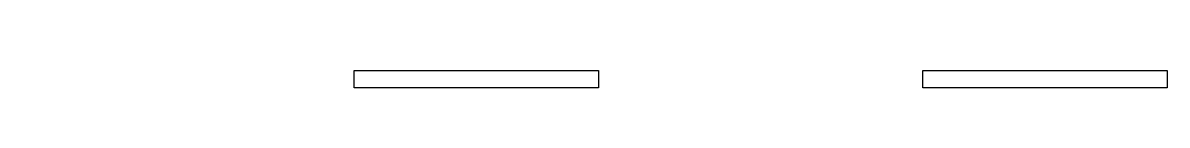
# Model space of a CAD drawing. Extents: x 0 to 6560, y -7397 to 0.
# Drawn here: x 0 to 6560, y -160 to 0 of the extents above; entities that cross this region are included whole.
import ezdxf

# ---------------------------------------------------------------- set-up
doc = ezdxf.new("R2010")
doc.units = 0
doc.layers.add('000', color=1, linetype='CONTINUOUS')

# ---------------------------------------------------------------- blocks, each defined once
blk = doc.blocks.new('2025')
at = {"layer": '000'}
for p, q in [((0, -5), (1400, -5)), ((0, -105), (0, -5)), ((1400, -5), (1400, -105)), ((1400, -105), (0, -105))]:
    blk.add_line(p, q, dxfattribs=at)
blk.add_circle((0, -5), 0, dxfattribs=at)
blk.add_circle((0, -5), 0, dxfattribs=at)
blk = doc.blocks.new('2105')
at = {"layer": '000'}
for p, q in [((0, -5), (1400, -5)), ((0, -105), (0, -5)), ((1400, -5), (1400, -105)), ((1400, -105), (0, -105))]:
    blk.add_line(p, q, dxfattribs=at)
blk.add_circle((0, -5), 0, dxfattribs=at)
blk.add_circle((0, -5), 0, dxfattribs=at)
blk = doc.blocks.new('2117')
at = {"layer": '000'}
for p, q in [((0, -5), (1400, -5)), ((0, -105), (0, -5)), ((1400, -5), (1400, -105)), ((1400, -105), (0, -105))]:
    blk.add_line(p, q, dxfattribs=at)
blk.add_circle((0, -5), 0, dxfattribs=at)
blk.add_circle((0, -5), 0, dxfattribs=at)
blk = doc.blocks.new('2024')
at = {"layer": '000'}
for p, q in [((0, -5), (1400, -5)), ((0, -105), (0, -5)), ((1400, -5), (1400, -105)), ((1400, -105), (0, -105))]:
    blk.add_line(p, q, dxfattribs=at)
blk.add_circle((0, -5), 0, dxfattribs=at)
blk.add_circle((0, -5), 0, dxfattribs=at)
blk = doc.blocks.new('2104')
at = {"layer": '000'}
for p, q in [((0, -5), (1400, -5)), ((0, -105), (0, -5)), ((1400, -5), (1400, -105)), ((1400, -105), (0, -105))]:
    blk.add_line(p, q, dxfattribs=at)
blk.add_circle((0, -5), 0, dxfattribs=at)
blk.add_circle((0, -5), 0, dxfattribs=at)
blk = doc.blocks.new('2118')
at = {"layer": '000'}
for p, q in [((0, -5), (1400, -5)), ((0, -105), (0, -5)), ((1400, -5), (1400, -105)), ((1400, -105), (0, -105))]:
    blk.add_line(p, q, dxfattribs=at)
blk.add_circle((0, -5), 0, dxfattribs=at)
blk.add_circle((0, -5), 0, dxfattribs=at)
blk = doc.blocks.new('2439')
at = {"layer": '000'}
for p, q in [((0, -5), (1400, -5)), ((0, -105), (0, -5)), ((1400, -5), (1400, -105)), ((1400, -105), (0, -105))]:
    blk.add_line(p, q, dxfattribs=at)
blk.add_circle((0, -5), 0, dxfattribs=at)
blk.add_circle((0, -5), 0, dxfattribs=at)
blk = doc.blocks.new('2440')
at = {"layer": '000'}
for p, q in [((0, -5), (1400, -5)), ((0, -105), (0, -5)), ((1400, -5), (1400, -105)), ((1400, -105), (0, -105))]:
    blk.add_line(p, q, dxfattribs=at)
blk.add_circle((0, -5), 0, dxfattribs=at)
blk.add_circle((0, -5), 0, dxfattribs=at)
blk = doc.blocks.new('2454')
at = {"layer": '000'}
for p, q in [((0, -5), (1400, -5)), ((0, -105), (0, -5)), ((1400, -5), (1400, -105)), ((1400, -105), (0, -105))]:
    blk.add_line(p, q, dxfattribs=at)
blk.add_circle((0, -5), 0, dxfattribs=at)
blk.add_circle((0, -5), 0, dxfattribs=at)
blk = doc.blocks.new('2455')
at = {"layer": '000'}
for p, q in [((0, -5), (1400, -5)), ((0, -105), (0, -5)), ((1400, -5), (1400, -105)), ((1400, -105), (0, -105))]:
    blk.add_line(p, q, dxfattribs=at)
blk.add_circle((0, -5), 0, dxfattribs=at)
blk.add_circle((0, -5), 0, dxfattribs=at)
blk = doc.blocks.new('2504')
at = {"layer": '000'}
for p, q in [((0, -5), (1400, -5)), ((0, -105), (0, -5)), ((1400, -5), (1400, -105)), ((1400, -105), (0, -105))]:
    blk.add_line(p, q, dxfattribs=at)
blk.add_circle((0, -5), 0, dxfattribs=at)
blk.add_circle((0, -5), 0, dxfattribs=at)
blk = doc.blocks.new('2505')
at = {"layer": '000'}
for p, q in [((0, -5), (1400, -5)), ((0, -105), (0, -5)), ((1400, -5), (1400, -105)), ((1400, -105), (0, -105))]:
    blk.add_line(p, q, dxfattribs=at)
blk.add_circle((0, -5), 0, dxfattribs=at)
blk.add_circle((0, -5), 0, dxfattribs=at)
blk = doc.blocks.new('2509')
at = {"layer": '000'}
for p, q in [((0, -5), (1400, -5)), ((0, -105), (0, -5)), ((1400, -5), (1400, -105)), ((1400, -105), (0, -105))]:
    blk.add_line(p, q, dxfattribs=at)
blk.add_circle((0, -5), 0, dxfattribs=at)
blk.add_circle((0, -5), 0, dxfattribs=at)
blk = doc.blocks.new('2510')
at = {"layer": '000'}
for p, q in [((0, -5), (1400, -5)), ((0, -105), (0, -5)), ((1400, -5), (1400, -105)), ((1400, -105), (0, -105))]:
    blk.add_line(p, q, dxfattribs=at)
blk.add_circle((0, -5), 0, dxfattribs=at)
blk.add_circle((0, -5), 0, dxfattribs=at)
blk = doc.blocks.new('2514')
at = {"layer": '000'}
for p, q in [((0, -5), (1400, -5)), ((0, -105), (0, -5)), ((1400, -5), (1400, -105)), ((1400, -105), (0, -105))]:
    blk.add_line(p, q, dxfattribs=at)
blk.add_circle((0, -5), 0, dxfattribs=at)
blk.add_circle((0, -5), 0, dxfattribs=at)
blk = doc.blocks.new('2515')
at = {"layer": '000'}
for p, q in [((0, -5), (1400, -5)), ((0, -105), (0, -5)), ((1400, -5), (1400, -105)), ((1400, -105), (0, -105))]:
    blk.add_line(p, q, dxfattribs=at)
blk.add_circle((0, -5), 0, dxfattribs=at)
blk.add_circle((0, -5), 0, dxfattribs=at)
blk = doc.blocks.new('2519')
at = {"layer": '000'}
for p, q in [((0, -5), (1400, -5)), ((0, -105), (0, -5)), ((1400, -5), (1400, -105)), ((1400, -105), (0, -105))]:
    blk.add_line(p, q, dxfattribs=at)
blk.add_circle((0, -5), 0, dxfattribs=at)
blk.add_circle((0, -5), 0, dxfattribs=at)
blk = doc.blocks.new('2520')
at = {"layer": '000'}
for p, q in [((0, -5), (1400, -5)), ((0, -105), (0, -5)), ((1400, -5), (1400, -105)), ((1400, -105), (0, -105))]:
    blk.add_line(p, q, dxfattribs=at)
blk.add_circle((0, -5), 0, dxfattribs=at)
blk.add_circle((0, -5), 0, dxfattribs=at)

msp = doc.modelspace()

# ---------------------------------------------------------------- block references
at = {"layer": '000'}
for name, p in [('2117', (1900, -55)), ('2024', (1900, -55)), ('2104', (1900, -55)), ('2439', (1900, -55)), ('2454', (1900, -55)), ('2504', (1900, -55)), ('2509', (1900, -55)), ('2514', (1900, -55)), ('2519', (1900, -55)), ('2025', (5160, -55)), ('2105', (5160, -55)), ('2118', (5160, -55)), ('2440', (5160, -55)), ('2455', (5160, -55)), ('2505', (5160, -55)), ('2510', (5160, -55)), ('2515', (5160, -55)), ('2520', (5160, -55))]:
    msp.add_blockref(name, p, dxfattribs=at)

doc.saveas('drawing.dxf')
